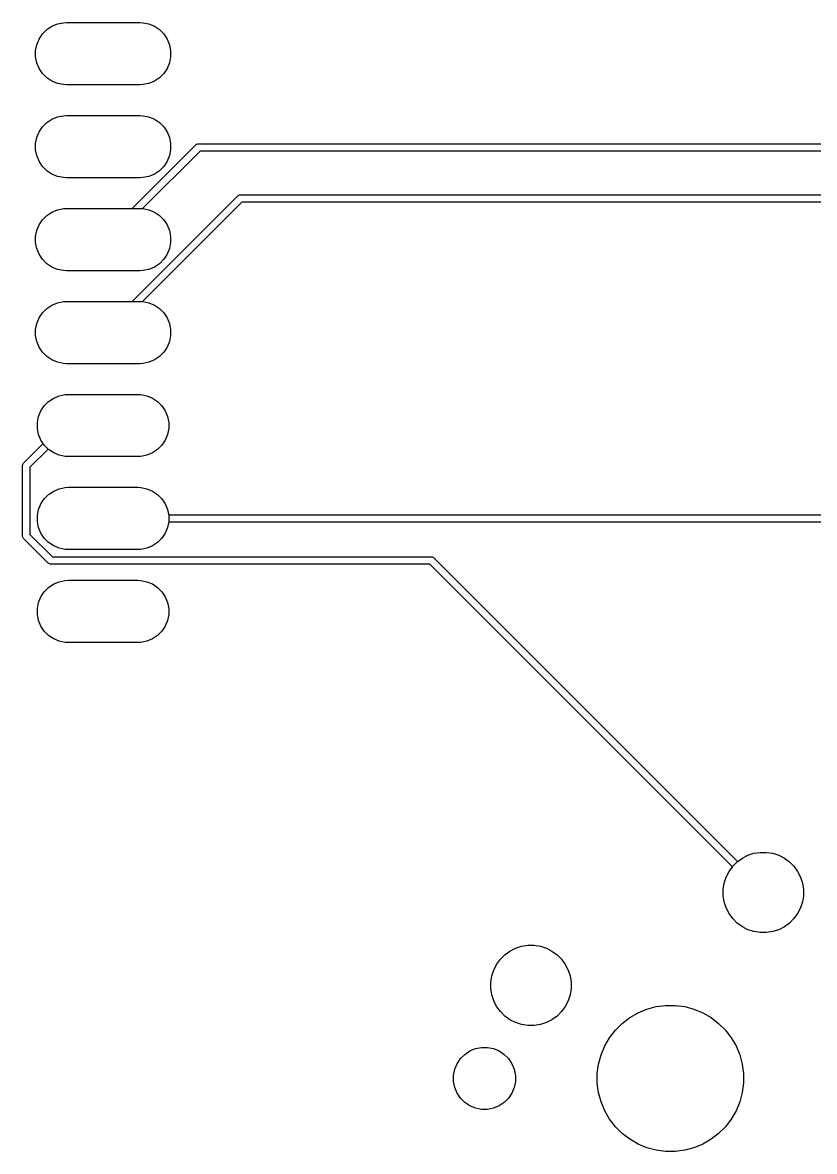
# Model space of a CAD drawing. Header units: inches. Extents: x 4.57 to 7.67, y -3.82 to -2.6.
# Drawn here: x 5.228 to 6.08, y -3.819 to -2.604 of the extents above; entities that cross this region are included whole.
import ezdxf

# ---------------------------------------------------------------- set-up
doc = ezdxf.new("R2010")
doc.units = ezdxf.units.IN
doc.header["$MEASUREMENT"] = 0
doc.layers.add('F.Mask', color=201, linetype='CONTINUOUS', true_color=0xd864ff)

msp = doc.modelspace()

# ---------------------------------------------------------------- linework, layer by layer
at = {"layer": 'F.Mask', "linetype": 'CONTINUOUS'}
for p, q in [((5.2544, -2.6119), (5.2598, -2.6083)), ((5.2544, -2.6119), (5.2598, -2.6083)), ((5.2544, -2.6119), (5.2598, -2.6083)), ((5.2598, -2.6083), (5.2659, -2.6058)), ((5.2598, -2.6083), (5.2659, -2.6058)), ((5.2598, -2.6083), (5.2659, -2.6058)), ((5.2659, -2.6058), (5.2723, -2.6045)), ((5.2659, -2.6058), (5.2723, -2.6045)), ((5.2659, -2.6058), (5.2723, -2.6045)), ((5.2723, -2.6045), (5.2756, -2.6043)), ((5.2723, -2.6045), (5.2756, -2.6043)), ((5.2723, -2.6045), (5.2756, -2.6043)), ((5.2756, -2.6043), (5.3543, -2.6043)), ((5.2756, -2.6043), (5.3543, -2.6043)), ((5.2756, -2.6043), (5.3543, -2.6043)), ((5.3543, -2.6043), (5.3576, -2.6045)), ((5.3543, -2.6043), (5.3576, -2.6045)), ((5.3543, -2.6043), (5.3576, -2.6045)), ((5.3576, -2.6045), (5.364, -2.6058)), ((5.3576, -2.6045), (5.364, -2.6058)), ((5.3576, -2.6045), (5.364, -2.6058)), ((5.364, -2.6058), (5.3701, -2.6083)), ((5.364, -2.6058), (5.3701, -2.6083)), ((5.364, -2.6058), (5.3701, -2.6083)), ((5.3701, -2.6083), (5.3756, -2.6119)), ((5.3701, -2.6083), (5.3756, -2.6119)), ((5.3701, -2.6083), (5.3756, -2.6119)), ((5.2436, -2.6281), (5.2461, -2.622)), ((5.2436, -2.6281), (5.2461, -2.622)), ((5.2436, -2.6281), (5.2461, -2.622)), ((5.2461, -2.622), (5.2497, -2.6166)), ((5.2461, -2.622), (5.2497, -2.6166)), ((5.2461, -2.622), (5.2497, -2.6166)), ((5.2497, -2.6166), (5.2544, -2.6119)), ((5.2497, -2.6166), (5.2544, -2.6119)), ((5.2497, -2.6166), (5.2544, -2.6119)), ((5.3756, -2.6119), (5.3802, -2.6166)), ((5.3756, -2.6119), (5.3802, -2.6166)), ((5.3756, -2.6119), (5.3802, -2.6166)), ((5.3802, -2.6166), (5.3838, -2.622)), ((5.3802, -2.6166), (5.3838, -2.622)), ((5.3802, -2.6166), (5.3838, -2.622)), ((5.3838, -2.622), (5.3864, -2.6281)), ((5.3838, -2.622), (5.3864, -2.6281)), ((5.3838, -2.622), (5.3864, -2.6281)), ((5.2423, -2.6345), (5.2436, -2.6281)), ((5.2423, -2.6345), (5.2436, -2.6281)), ((5.2423, -2.6345), (5.2436, -2.6281)), ((5.2423, -2.6411), (5.2423, -2.6345)), ((5.2423, -2.6411), (5.2423, -2.6345)), ((5.2423, -2.6411), (5.2423, -2.6345)), ((5.3864, -2.6281), (5.3876, -2.6345)), ((5.3864, -2.6281), (5.3876, -2.6345)), ((5.3864, -2.6281), (5.3876, -2.6345)), ((5.3876, -2.6345), (5.3876, -2.6411)), ((5.3876, -2.6345), (5.3876, -2.6411)), ((5.3876, -2.6345), (5.3876, -2.6411)), ((5.2436, -2.6475), (5.2423, -2.6411)), ((5.2436, -2.6475), (5.2423, -2.6411)), ((5.2436, -2.6475), (5.2423, -2.6411)), ((5.3876, -2.6411), (5.3864, -2.6475)), ((5.3876, -2.6411), (5.3864, -2.6475)), ((5.3876, -2.6411), (5.3864, -2.6475)), ((5.2461, -2.6536), (5.2436, -2.6475)), ((5.2461, -2.6536), (5.2436, -2.6475)), ((5.2461, -2.6536), (5.2436, -2.6475)), ((5.2497, -2.659), (5.2461, -2.6536)), ((5.2497, -2.659), (5.2461, -2.6536)), ((5.2497, -2.659), (5.2461, -2.6536)), ((5.2544, -2.6637), (5.2497, -2.659)), ((5.2544, -2.6637), (5.2497, -2.659)), ((5.2544, -2.6637), (5.2497, -2.659)), ((5.3802, -2.659), (5.3756, -2.6637)), ((5.3802, -2.659), (5.3756, -2.6637)), ((5.3802, -2.659), (5.3756, -2.6637)), ((5.3838, -2.6536), (5.3802, -2.659)), ((5.3838, -2.6536), (5.3802, -2.659)), ((5.3838, -2.6536), (5.3802, -2.659)), ((5.3864, -2.6475), (5.3838, -2.6536)), ((5.3864, -2.6475), (5.3838, -2.6536)), ((5.3864, -2.6475), (5.3838, -2.6536)), ((5.2598, -2.6673), (5.2544, -2.6637)), ((5.2598, -2.6673), (5.2544, -2.6637)), ((5.2598, -2.6673), (5.2544, -2.6637)), ((5.2659, -2.6698), (5.2598, -2.6673)), ((5.2659, -2.6698), (5.2598, -2.6673)), ((5.2659, -2.6698), (5.2598, -2.6673)), ((5.2723, -2.6711), (5.2659, -2.6698)), ((5.2723, -2.6711), (5.2659, -2.6698)), ((5.2723, -2.6711), (5.2659, -2.6698)), ((5.2756, -2.6713), (5.2723, -2.6711)), ((5.2756, -2.6713), (5.2723, -2.6711)), ((5.2756, -2.6713), (5.2723, -2.6711)), ((5.3543, -2.6713), (5.2756, -2.6713)), ((5.3543, -2.6713), (5.2756, -2.6713)), ((5.3543, -2.6713), (5.2756, -2.6713)), ((5.3576, -2.6711), (5.3543, -2.6713)), ((5.3576, -2.6711), (5.3543, -2.6713)), ((5.3576, -2.6711), (5.3543, -2.6713)), ((5.364, -2.6698), (5.3576, -2.6711)), ((5.364, -2.6698), (5.3576, -2.6711)), ((5.364, -2.6698), (5.3576, -2.6711)), ((5.3701, -2.6673), (5.364, -2.6698)), ((5.3701, -2.6673), (5.364, -2.6698)), ((5.3701, -2.6673), (5.364, -2.6698)), ((5.3756, -2.6637), (5.3701, -2.6673)), ((5.3756, -2.6637), (5.3701, -2.6673)), ((5.3756, -2.6637), (5.3701, -2.6673)), ((5.2598, -2.7083), (5.2659, -2.7058)), ((5.2598, -2.7083), (5.2659, -2.7058)), ((5.2598, -2.7083), (5.2659, -2.7058)), ((5.2659, -2.7058), (5.2723, -2.7045)), ((5.2659, -2.7058), (5.2723, -2.7045)), ((5.2659, -2.7058), (5.2723, -2.7045)), ((5.2723, -2.7045), (5.2756, -2.7043)), ((5.2723, -2.7045), (5.2756, -2.7043)), ((5.2723, -2.7045), (5.2756, -2.7043)), ((5.2756, -2.7043), (5.3543, -2.7043)), ((5.2756, -2.7043), (5.3543, -2.7043)), ((5.2756, -2.7043), (5.3543, -2.7043)), ((5.3543, -2.7043), (5.3576, -2.7045)), ((5.3543, -2.7043), (5.3576, -2.7045)), ((5.3543, -2.7043), (5.3576, -2.7045)), ((5.3576, -2.7045), (5.364, -2.7058)), ((5.3576, -2.7045), (5.364, -2.7058)), ((5.3576, -2.7045), (5.364, -2.7058)), ((5.364, -2.7058), (5.3701, -2.7083)), ((5.364, -2.7058), (5.3701, -2.7083)), ((5.364, -2.7058), (5.3701, -2.7083)), ((5.2461, -2.722), (5.2497, -2.7166)), ((5.2461, -2.722), (5.2497, -2.7166)), ((5.2461, -2.722), (5.2497, -2.7166)), ((5.2497, -2.7166), (5.2544, -2.7119)), ((5.2497, -2.7166), (5.2544, -2.7119)), ((5.2497, -2.7166), (5.2544, -2.7119)), ((5.2544, -2.7119), (5.2598, -2.7083)), ((5.2544, -2.7119), (5.2598, -2.7083)), ((5.2544, -2.7119), (5.2598, -2.7083)), ((5.3701, -2.7083), (5.3756, -2.7119)), ((5.3701, -2.7083), (5.3756, -2.7119)), ((5.3701, -2.7083), (5.3756, -2.7119)), ((5.3756, -2.7119), (5.3802, -2.7166)), ((5.3756, -2.7119), (5.3802, -2.7166)), ((5.3756, -2.7119), (5.3802, -2.7166)), ((5.3802, -2.7166), (5.3838, -2.722)), ((5.3802, -2.7166), (5.3838, -2.722)), ((5.3802, -2.7166), (5.3838, -2.722)), ((5.2423, -2.7345), (5.2436, -2.7281)), ((5.2423, -2.7345), (5.2436, -2.7281)), ((5.2423, -2.7345), (5.2436, -2.7281)), ((5.2436, -2.7281), (5.2461, -2.722)), ((5.2436, -2.7281), (5.2461, -2.722)), ((5.2436, -2.7281), (5.2461, -2.722)), ((5.3838, -2.722), (5.3864, -2.7281)), ((5.3838, -2.722), (5.3864, -2.7281)), ((5.3838, -2.722), (5.3864, -2.7281)), ((5.3864, -2.7281), (5.3876, -2.7345)), ((5.3864, -2.7281), (5.3876, -2.7345)), ((5.3864, -2.7281), (5.3876, -2.7345)), ((5.2423, -2.7411), (5.2423, -2.7345)), ((5.2423, -2.7411), (5.2423, -2.7345)), ((5.2423, -2.7411), (5.2423, -2.7345)), ((5.2436, -2.7475), (5.2423, -2.7411)), ((5.2436, -2.7475), (5.2423, -2.7411)), ((5.2436, -2.7475), (5.2423, -2.7411)), ((5.3463, -2.8043), (5.4148, -2.7358)), ((5.4192, -2.7425), (5.3572, -2.8045)), ((5.3876, -2.7411), (5.3864, -2.7475)), ((5.3876, -2.7411), (5.3864, -2.7475)), ((5.3876, -2.7411), (5.3864, -2.7475)), ((5.3876, -2.7345), (5.3876, -2.7411)), ((5.3876, -2.7345), (5.3876, -2.7411)), ((5.3876, -2.7345), (5.3876, -2.7411)), ((5.4148, -2.7358), (5.4154, -2.7353)), ((5.4154, -2.7353), (5.4158, -2.7351)), ((5.4158, -2.7351), (5.4168, -2.7347)), ((5.4168, -2.7347), (5.4176, -2.7346)), ((5.4176, -2.7346), (6.8083, -2.7346)), ((6.8066, -2.7425), (5.4192, -2.7425)), ((5.2461, -2.7536), (5.2436, -2.7475)), ((5.2461, -2.7536), (5.2436, -2.7475)), ((5.2461, -2.7536), (5.2436, -2.7475)), ((5.2497, -2.759), (5.2461, -2.7536)), ((5.2497, -2.759), (5.2461, -2.7536)), ((5.2497, -2.759), (5.2461, -2.7536)), ((5.3838, -2.7536), (5.3802, -2.759)), ((5.3838, -2.7536), (5.3802, -2.759)), ((5.3838, -2.7536), (5.3802, -2.759)), ((5.3864, -2.7475), (5.3838, -2.7536)), ((5.3864, -2.7475), (5.3838, -2.7536)), ((5.3864, -2.7475), (5.3838, -2.7536)), ((5.2544, -2.7637), (5.2497, -2.759)), ((5.2544, -2.7637), (5.2497, -2.759)), ((5.2544, -2.7637), (5.2497, -2.759)), ((5.2598, -2.7673), (5.2544, -2.7637)), ((5.2598, -2.7673), (5.2544, -2.7637)), ((5.2598, -2.7673), (5.2544, -2.7637)), ((5.2659, -2.7698), (5.2598, -2.7673)), ((5.2659, -2.7698), (5.2598, -2.7673)), ((5.2659, -2.7698), (5.2598, -2.7673)), ((5.3701, -2.7673), (5.364, -2.7698)), ((5.3701, -2.7673), (5.364, -2.7698)), ((5.3701, -2.7673), (5.364, -2.7698)), ((5.3756, -2.7637), (5.3701, -2.7673)), ((5.3756, -2.7637), (5.3701, -2.7673)), ((5.3756, -2.7637), (5.3701, -2.7673)), ((5.3802, -2.759), (5.3756, -2.7637)), ((5.3802, -2.759), (5.3756, -2.7637)), ((5.3802, -2.759), (5.3756, -2.7637)), ((5.2723, -2.7711), (5.2659, -2.7698)), ((5.2723, -2.7711), (5.2659, -2.7698)), ((5.2723, -2.7711), (5.2659, -2.7698)), ((5.2756, -2.7713), (5.2723, -2.7711)), ((5.2756, -2.7713), (5.2723, -2.7711)), ((5.2756, -2.7713), (5.2723, -2.7711)), ((5.3543, -2.7713), (5.2756, -2.7713)), ((5.3543, -2.7713), (5.2756, -2.7713)), ((5.3543, -2.7713), (5.2756, -2.7713)), ((5.3576, -2.7711), (5.3543, -2.7713)), ((5.3576, -2.7711), (5.3543, -2.7713)), ((5.3576, -2.7711), (5.3543, -2.7713)), ((5.364, -2.7698), (5.3576, -2.7711)), ((5.364, -2.7698), (5.3576, -2.7711)), ((5.364, -2.7698), (5.3576, -2.7711)), ((5.3463, -2.9043), (5.4597, -2.7909)), ((5.4597, -2.7909), (5.4603, -2.7904)), ((5.4603, -2.7904), (5.4617, -2.7898)), ((5.4617, -2.7898), (5.4625, -2.7898)), ((5.4625, -2.7898), (6.7423, -2.7898)), ((5.2659, -2.8058), (5.2723, -2.8045)), ((5.2659, -2.8058), (5.2723, -2.8045)), ((5.2659, -2.8058), (5.2723, -2.8045)), ((5.2723, -2.8045), (5.2756, -2.8043)), ((5.2723, -2.8045), (5.2756, -2.8043)), ((5.2723, -2.8045), (5.2756, -2.8043)), ((5.2756, -2.8043), (5.3543, -2.8043)), ((5.2756, -2.8043), (5.3463, -2.8043)), ((5.2756, -2.8043), (5.3543, -2.8043)), ((5.3543, -2.8043), (5.3576, -2.8045)), ((5.3543, -2.8043), (5.3576, -2.8045)), ((5.4641, -2.7976), (5.3572, -2.9045)), ((5.3572, -2.8045), (5.3576, -2.8045)), ((5.3576, -2.8045), (5.364, -2.8058)), ((5.3576, -2.8045), (5.364, -2.8058)), ((5.3576, -2.8045), (5.364, -2.8058)), ((6.7423, -2.7976), (5.4641, -2.7976)), ((5.2461, -2.822), (5.2497, -2.8166)), ((5.2461, -2.822), (5.2497, -2.8166)), ((5.2461, -2.822), (5.2497, -2.8166)), ((5.2497, -2.8166), (5.2544, -2.8119)), ((5.2497, -2.8166), (5.2544, -2.8119)), ((5.2497, -2.8166), (5.2544, -2.8119)), ((5.2544, -2.8119), (5.2598, -2.8083)), ((5.2544, -2.8119), (5.2598, -2.8083)), ((5.2544, -2.8119), (5.2598, -2.8083)), ((5.2598, -2.8083), (5.2659, -2.8058)), ((5.2598, -2.8083), (5.2659, -2.8058)), ((5.2598, -2.8083), (5.2659, -2.8058)), ((5.364, -2.8058), (5.3701, -2.8083)), ((5.364, -2.8058), (5.3701, -2.8083)), ((5.364, -2.8058), (5.3701, -2.8083)), ((5.3701, -2.8083), (5.3756, -2.8119)), ((5.3701, -2.8083), (5.3756, -2.8119)), ((5.3701, -2.8083), (5.3756, -2.8119)), ((5.3756, -2.8119), (5.3802, -2.8166)), ((5.3756, -2.8119), (5.3802, -2.8166)), ((5.3756, -2.8119), (5.3802, -2.8166)), ((5.3802, -2.8166), (5.3838, -2.822)), ((5.3802, -2.8166), (5.3838, -2.822)), ((5.3802, -2.8166), (5.3838, -2.822)), ((5.2423, -2.8345), (5.2436, -2.8281)), ((5.2423, -2.8345), (5.2436, -2.8281)), ((5.2423, -2.8345), (5.2436, -2.8281)), ((5.2436, -2.8281), (5.2461, -2.822)), ((5.2436, -2.8281), (5.2461, -2.822)), ((5.2436, -2.8281), (5.2461, -2.822)), ((5.3838, -2.822), (5.3864, -2.8281)), ((5.3838, -2.822), (5.3864, -2.8281)), ((5.3838, -2.822), (5.3864, -2.8281)), ((5.3864, -2.8281), (5.3876, -2.8345)), ((5.3864, -2.8281), (5.3876, -2.8345)), ((5.3864, -2.8281), (5.3876, -2.8345)), ((5.2423, -2.8411), (5.2423, -2.8345)), ((5.2423, -2.8411), (5.2423, -2.8345)), ((5.2423, -2.8411), (5.2423, -2.8345)), ((5.2436, -2.8475), (5.2423, -2.8411)), ((5.2436, -2.8475), (5.2423, -2.8411)), ((5.2436, -2.8475), (5.2423, -2.8411)), ((5.3876, -2.8411), (5.3864, -2.8475)), ((5.3876, -2.8411), (5.3864, -2.8475)), ((5.3876, -2.8411), (5.3864, -2.8475)), ((5.3876, -2.8345), (5.3876, -2.8411)), ((5.3876, -2.8345), (5.3876, -2.8411)), ((5.3876, -2.8345), (5.3876, -2.8411)), ((5.2461, -2.8536), (5.2436, -2.8475)), ((5.2461, -2.8536), (5.2436, -2.8475)), ((5.2461, -2.8536), (5.2436, -2.8475)), ((5.2497, -2.859), (5.2461, -2.8536)), ((5.2497, -2.859), (5.2461, -2.8536)), ((5.2497, -2.859), (5.2461, -2.8536)), ((5.3838, -2.8536), (5.3802, -2.859)), ((5.3838, -2.8536), (5.3802, -2.859)), ((5.3838, -2.8536), (5.3802, -2.859)), ((5.3864, -2.8475), (5.3838, -2.8536)), ((5.3864, -2.8475), (5.3838, -2.8536)), ((5.3864, -2.8475), (5.3838, -2.8536)), ((5.2544, -2.8637), (5.2497, -2.859)), ((5.2544, -2.8637), (5.2497, -2.859)), ((5.2544, -2.8637), (5.2497, -2.859)), ((5.2598, -2.8673), (5.2544, -2.8637)), ((5.2598, -2.8673), (5.2544, -2.8637)), ((5.2598, -2.8673), (5.2544, -2.8637)), ((5.3756, -2.8637), (5.3701, -2.8673)), ((5.3756, -2.8637), (5.3701, -2.8673)), ((5.3756, -2.8637), (5.3701, -2.8673)), ((5.3802, -2.859), (5.3756, -2.8637)), ((5.3802, -2.859), (5.3756, -2.8637)), ((5.3802, -2.859), (5.3756, -2.8637)), ((5.2659, -2.8698), (5.2598, -2.8673)), ((5.2659, -2.8698), (5.2598, -2.8673)), ((5.2659, -2.8698), (5.2598, -2.8673)), ((5.2723, -2.8711), (5.2659, -2.8698)), ((5.2723, -2.8711), (5.2659, -2.8698)), ((5.2723, -2.8711), (5.2659, -2.8698)), ((5.2756, -2.8713), (5.2723, -2.8711)), ((5.2756, -2.8713), (5.2723, -2.8711)), ((5.2756, -2.8713), (5.2723, -2.8711)), ((5.3543, -2.8713), (5.2756, -2.8713)), ((5.3543, -2.8713), (5.2756, -2.8713)), ((5.3543, -2.8713), (5.2756, -2.8713)), ((5.3576, -2.8711), (5.3543, -2.8713)), ((5.3576, -2.8711), (5.3543, -2.8713)), ((5.3576, -2.8711), (5.3543, -2.8713)), ((5.364, -2.8698), (5.3576, -2.8711)), ((5.364, -2.8698), (5.3576, -2.8711)), ((5.364, -2.8698), (5.3576, -2.8711)), ((5.3701, -2.8673), (5.364, -2.8698)), ((5.3701, -2.8673), (5.364, -2.8698)), ((5.3701, -2.8673), (5.364, -2.8698)), ((5.2497, -2.9166), (5.2544, -2.9119)), ((5.2497, -2.9166), (5.2544, -2.9119)), ((5.2497, -2.9166), (5.2544, -2.9119)), ((5.2544, -2.9119), (5.2598, -2.9083)), ((5.2544, -2.9119), (5.2598, -2.9083)), ((5.2544, -2.9119), (5.2598, -2.9083)), ((5.2598, -2.9083), (5.2659, -2.9058)), ((5.2598, -2.9083), (5.2659, -2.9058)), ((5.2598, -2.9083), (5.2659, -2.9058)), ((5.2659, -2.9058), (5.2723, -2.9045)), ((5.2659, -2.9058), (5.2723, -2.9045)), ((5.2659, -2.9058), (5.2723, -2.9045)), ((5.2723, -2.9045), (5.2756, -2.9043)), ((5.2723, -2.9045), (5.2756, -2.9043)), ((5.2723, -2.9045), (5.2756, -2.9043)), ((5.2756, -2.9043), (5.3543, -2.9043)), ((5.2756, -2.9043), (5.3463, -2.9043)), ((5.2756, -2.9043), (5.3543, -2.9043)), ((5.3543, -2.9043), (5.3576, -2.9045)), ((5.3543, -2.9043), (5.3576, -2.9045)), ((5.3572, -2.9045), (5.3576, -2.9045)), ((5.3576, -2.9045), (5.364, -2.9058)), ((5.3576, -2.9045), (5.364, -2.9058)), ((5.3576, -2.9045), (5.364, -2.9058)), ((5.364, -2.9058), (5.3701, -2.9083)), ((5.364, -2.9058), (5.3701, -2.9083)), ((5.364, -2.9058), (5.3701, -2.9083)), ((5.3701, -2.9083), (5.3756, -2.9119)), ((5.3701, -2.9083), (5.3756, -2.9119)), ((5.3701, -2.9083), (5.3756, -2.9119)), ((5.3756, -2.9119), (5.3802, -2.9166)), ((5.3756, -2.9119), (5.3802, -2.9166)), ((5.3756, -2.9119), (5.3802, -2.9166)), ((5.2436, -2.9281), (5.2461, -2.922)), ((5.2436, -2.9281), (5.2461, -2.922)), ((5.2436, -2.9281), (5.2461, -2.922)), ((5.2461, -2.922), (5.2497, -2.9166)), ((5.2461, -2.922), (5.2497, -2.9166)), ((5.2461, -2.922), (5.2497, -2.9166)), ((5.3802, -2.9166), (5.3838, -2.922)), ((5.3802, -2.9166), (5.3838, -2.922)), ((5.3802, -2.9166), (5.3838, -2.922)), ((5.3838, -2.922), (5.3864, -2.9281)), ((5.3838, -2.922), (5.3864, -2.9281)), ((5.3838, -2.922), (5.3864, -2.9281)), ((5.2423, -2.9345), (5.2436, -2.9281)), ((5.2423, -2.9345), (5.2436, -2.9281)), ((5.2423, -2.9345), (5.2436, -2.9281)), ((5.2423, -2.9411), (5.2423, -2.9345)), ((5.2423, -2.9411), (5.2423, -2.9345)), ((5.2423, -2.9411), (5.2423, -2.9345)), ((5.3864, -2.9281), (5.3876, -2.9345)), ((5.3864, -2.9281), (5.3876, -2.9345)), ((5.3864, -2.9281), (5.3876, -2.9345)), ((5.3876, -2.9345), (5.3876, -2.9411)), ((5.3876, -2.9345), (5.3876, -2.9411)), ((5.3876, -2.9345), (5.3876, -2.9411)), ((5.2436, -2.9475), (5.2423, -2.9411)), ((5.2436, -2.9475), (5.2423, -2.9411)), ((5.2436, -2.9475), (5.2423, -2.9411)), ((5.2461, -2.9536), (5.2436, -2.9475)), ((5.2461, -2.9536), (5.2436, -2.9475)), ((5.2461, -2.9536), (5.2436, -2.9475)), ((5.3864, -2.9475), (5.3838, -2.9536)), ((5.3864, -2.9475), (5.3838, -2.9536)), ((5.3864, -2.9475), (5.3838, -2.9536)), ((5.3876, -2.9411), (5.3864, -2.9475)), ((5.3876, -2.9411), (5.3864, -2.9475)), ((5.3876, -2.9411), (5.3864, -2.9475)), ((5.2497, -2.959), (5.2461, -2.9536)), ((5.2497, -2.959), (5.2461, -2.9536)), ((5.2497, -2.959), (5.2461, -2.9536)), ((5.2544, -2.9637), (5.2497, -2.959)), ((5.2544, -2.9637), (5.2497, -2.959)), ((5.2544, -2.9637), (5.2497, -2.959)), ((5.3802, -2.959), (5.3756, -2.9637)), ((5.3802, -2.959), (5.3756, -2.9637)), ((5.3802, -2.959), (5.3756, -2.9637)), ((5.3838, -2.9536), (5.3802, -2.959)), ((5.3838, -2.9536), (5.3802, -2.959)), ((5.3838, -2.9536), (5.3802, -2.959)), ((5.2598, -2.9673), (5.2544, -2.9637)), ((5.2598, -2.9673), (5.2544, -2.9637)), ((5.2598, -2.9673), (5.2544, -2.9637)), ((5.2659, -2.9698), (5.2598, -2.9673)), ((5.2659, -2.9698), (5.2598, -2.9673)), ((5.2659, -2.9698), (5.2598, -2.9673)), ((5.2723, -2.9711), (5.2659, -2.9698)), ((5.2723, -2.9711), (5.2659, -2.9698)), ((5.2723, -2.9711), (5.2659, -2.9698)), ((5.2756, -2.9713), (5.2723, -2.9711)), ((5.2756, -2.9713), (5.2723, -2.9711)), ((5.2756, -2.9713), (5.2723, -2.9711)), ((5.3543, -2.9713), (5.2756, -2.9713)), ((5.3543, -2.9713), (5.2756, -2.9713)), ((5.3543, -2.9713), (5.2756, -2.9713)), ((5.3576, -2.9711), (5.3543, -2.9713)), ((5.3576, -2.9711), (5.3543, -2.9713)), ((5.3576, -2.9711), (5.3543, -2.9713)), ((5.364, -2.9698), (5.3576, -2.9711)), ((5.364, -2.9698), (5.3576, -2.9711)), ((5.364, -2.9698), (5.3576, -2.9711)), ((5.3701, -2.9673), (5.364, -2.9698)), ((5.3701, -2.9673), (5.364, -2.9698)), ((5.3701, -2.9673), (5.364, -2.9698)), ((5.3756, -2.9637), (5.3701, -2.9673)), ((5.3756, -2.9637), (5.3701, -2.9673)), ((5.3756, -2.9637), (5.3701, -2.9673)), ((5.2563, -3.0119), (5.2618, -3.0083)), ((5.2563, -3.0119), (5.2618, -3.0083)), ((5.2563, -3.0119), (5.2618, -3.0083)), ((5.2618, -3.0083), (5.2678, -3.0058)), ((5.2618, -3.0083), (5.2678, -3.0058)), ((5.2618, -3.0083), (5.2678, -3.0058)), ((5.2678, -3.0058), (5.2743, -3.0045)), ((5.2678, -3.0058), (5.2743, -3.0045)), ((5.2678, -3.0058), (5.2743, -3.0045)), ((5.2743, -3.0045), (5.2776, -3.0043)), ((5.2743, -3.0045), (5.2776, -3.0043)), ((5.2743, -3.0045), (5.2776, -3.0043)), ((5.2776, -3.0043), (5.3524, -3.0043)), ((5.2776, -3.0043), (5.3524, -3.0043)), ((5.2776, -3.0043), (5.3524, -3.0043)), ((5.3524, -3.0043), (5.3556, -3.0045)), ((5.3524, -3.0043), (5.3556, -3.0045)), ((5.3524, -3.0043), (5.3556, -3.0045)), ((5.3556, -3.0045), (5.3621, -3.0058)), ((5.3556, -3.0045), (5.3621, -3.0058)), ((5.3556, -3.0045), (5.3621, -3.0058)), ((5.3621, -3.0058), (5.3681, -3.0083)), ((5.3621, -3.0058), (5.3681, -3.0083)), ((5.3621, -3.0058), (5.3681, -3.0083)), ((5.3681, -3.0083), (5.3736, -3.0119)), ((5.3681, -3.0083), (5.3736, -3.0119)), ((5.3681, -3.0083), (5.3736, -3.0119)), ((5.2455, -3.0281), (5.248, -3.022)), ((5.2455, -3.0281), (5.248, -3.022)), ((5.2455, -3.0281), (5.248, -3.022)), ((5.248, -3.022), (5.2517, -3.0166)), ((5.248, -3.022), (5.2517, -3.0166)), ((5.248, -3.022), (5.2517, -3.0166)), ((5.2517, -3.0166), (5.2563, -3.0119)), ((5.2517, -3.0166), (5.2563, -3.0119)), ((5.2517, -3.0166), (5.2563, -3.0119)), ((5.3736, -3.0119), (5.3782, -3.0166)), ((5.3736, -3.0119), (5.3782, -3.0166)), ((5.3736, -3.0119), (5.3782, -3.0166)), ((5.3782, -3.0166), (5.3819, -3.022)), ((5.3782, -3.0166), (5.3819, -3.022)), ((5.3782, -3.0166), (5.3819, -3.022)), ((5.3819, -3.022), (5.3844, -3.0281)), ((5.3819, -3.022), (5.3844, -3.0281)), ((5.3819, -3.022), (5.3844, -3.0281)), ((5.2443, -3.0345), (5.2455, -3.0281)), ((5.2443, -3.0345), (5.2455, -3.0281)), ((5.2443, -3.0345), (5.2455, -3.0281)), ((5.2443, -3.0411), (5.2443, -3.0345)), ((5.2443, -3.0411), (5.2443, -3.0345)), ((5.2443, -3.0411), (5.2443, -3.0345)), ((5.3844, -3.0281), (5.3857, -3.0345)), ((5.3844, -3.0281), (5.3857, -3.0345)), ((5.3844, -3.0281), (5.3857, -3.0345)), ((5.3857, -3.0345), (5.3857, -3.0411)), ((5.3857, -3.0345), (5.3857, -3.0411)), ((5.3857, -3.0345), (5.3857, -3.0411)), ((5.2455, -3.0475), (5.2443, -3.0411)), ((5.2455, -3.0475), (5.2443, -3.0411)), ((5.2455, -3.0475), (5.2443, -3.0411)), ((5.248, -3.0536), (5.2455, -3.0475)), ((5.248, -3.0536), (5.2455, -3.0475)), ((5.248, -3.0536), (5.2455, -3.0475)), ((5.3844, -3.0475), (5.3819, -3.0536)), ((5.3844, -3.0475), (5.3819, -3.0536)), ((5.3844, -3.0475), (5.3819, -3.0536)), ((5.3857, -3.0411), (5.3844, -3.0475)), ((5.3857, -3.0411), (5.3844, -3.0475)), ((5.3857, -3.0411), (5.3844, -3.0475)), ((5.2295, -3.0783), (5.2505, -3.0573)), ((5.2517, -3.059), (5.248, -3.0536)), ((5.2505, -3.0573), (5.248, -3.0536)), ((5.2517, -3.059), (5.248, -3.0536)), ((5.2563, -3.0637), (5.2517, -3.059)), ((5.2563, -3.0637), (5.2517, -3.059)), ((5.3782, -3.059), (5.3736, -3.0637)), ((5.3782, -3.059), (5.3736, -3.0637)), ((5.3782, -3.059), (5.3736, -3.0637)), ((5.3819, -3.0536), (5.3782, -3.059)), ((5.3819, -3.0536), (5.3782, -3.059)), ((5.3819, -3.0536), (5.3782, -3.059)), ((5.2558, -3.0631), (5.2362, -3.0827)), ((5.2563, -3.0637), (5.2558, -3.0631)), ((5.2618, -3.0673), (5.2563, -3.0637)), ((5.2618, -3.0673), (5.2563, -3.0637)), ((5.2618, -3.0673), (5.2563, -3.0637)), ((5.2678, -3.0698), (5.2618, -3.0673)), ((5.2678, -3.0698), (5.2618, -3.0673)), ((5.2678, -3.0698), (5.2618, -3.0673)), ((5.2743, -3.0711), (5.2678, -3.0698)), ((5.2743, -3.0711), (5.2678, -3.0698)), ((5.2743, -3.0711), (5.2678, -3.0698)), ((5.2776, -3.0713), (5.2743, -3.0711)), ((5.2776, -3.0713), (5.2743, -3.0711)), ((5.2776, -3.0713), (5.2743, -3.0711)), ((5.3524, -3.0713), (5.2776, -3.0713)), ((5.3524, -3.0713), (5.2776, -3.0713)), ((5.3524, -3.0713), (5.2776, -3.0713)), ((5.3556, -3.0711), (5.3524, -3.0713)), ((5.3556, -3.0711), (5.3524, -3.0713)), ((5.3556, -3.0711), (5.3524, -3.0713)), ((5.3621, -3.0698), (5.3556, -3.0711)), ((5.3621, -3.0698), (5.3556, -3.0711)), ((5.3621, -3.0698), (5.3556, -3.0711)), ((5.3681, -3.0673), (5.3621, -3.0698)), ((5.3681, -3.0673), (5.3621, -3.0698)), ((5.3681, -3.0673), (5.3621, -3.0698)), ((5.3736, -3.0637), (5.3681, -3.0673)), ((5.3736, -3.0637), (5.3681, -3.0673)), ((5.3736, -3.0637), (5.3681, -3.0673)), ((5.2283, -3.0811), (5.2284, -3.0803)), ((5.2283, -3.1565), (5.2283, -3.0811)), ((5.2284, -3.0803), (5.229, -3.0789)), ((5.229, -3.0789), (5.2295, -3.0783)), ((5.2362, -3.0827), (5.2362, -3.1549)), ((5.2563, -3.1119), (5.2618, -3.1083)), ((5.2563, -3.1119), (5.2618, -3.1083)), ((5.2563, -3.1119), (5.2618, -3.1083)), ((5.2618, -3.1083), (5.2678, -3.1058)), ((5.2618, -3.1083), (5.2678, -3.1058)), ((5.2618, -3.1083), (5.2678, -3.1058)), ((5.2678, -3.1058), (5.2743, -3.1045)), ((5.2678, -3.1058), (5.2743, -3.1045)), ((5.2678, -3.1058), (5.2743, -3.1045)), ((5.2743, -3.1045), (5.2776, -3.1043)), ((5.2743, -3.1045), (5.2776, -3.1043)), ((5.2743, -3.1045), (5.2776, -3.1043)), ((5.2776, -3.1043), (5.3524, -3.1043)), ((5.2776, -3.1043), (5.3524, -3.1043)), ((5.2776, -3.1043), (5.3524, -3.1043)), ((5.3524, -3.1043), (5.3556, -3.1045)), ((5.3524, -3.1043), (5.3556, -3.1045)), ((5.3524, -3.1043), (5.3556, -3.1045)), ((5.3556, -3.1045), (5.3621, -3.1058)), ((5.3556, -3.1045), (5.3621, -3.1058)), ((5.3556, -3.1045), (5.3621, -3.1058)), ((5.3621, -3.1058), (5.3681, -3.1083)), ((5.3621, -3.1058), (5.3681, -3.1083)), ((5.3621, -3.1058), (5.3681, -3.1083)), ((5.3681, -3.1083), (5.3736, -3.1119)), ((5.3681, -3.1083), (5.3736, -3.1119)), ((5.3681, -3.1083), (5.3736, -3.1119)), ((5.248, -3.122), (5.2517, -3.1166)), ((5.248, -3.122), (5.2517, -3.1166)), ((5.248, -3.122), (5.2517, -3.1166)), ((5.2517, -3.1166), (5.2563, -3.1119)), ((5.2517, -3.1166), (5.2563, -3.1119)), ((5.2517, -3.1166), (5.2563, -3.1119)), ((5.3736, -3.1119), (5.3782, -3.1166)), ((5.3736, -3.1119), (5.3782, -3.1166)), ((5.3736, -3.1119), (5.3782, -3.1166)), ((5.3782, -3.1166), (5.3819, -3.122)), ((5.3782, -3.1166), (5.3819, -3.122)), ((5.3782, -3.1166), (5.3819, -3.122)), ((5.2443, -3.1345), (5.2455, -3.1281)), ((5.2443, -3.1345), (5.2455, -3.1281)), ((5.2443, -3.1345), (5.2455, -3.1281)), ((5.2455, -3.1281), (5.248, -3.122)), ((5.2455, -3.1281), (5.248, -3.122)), ((5.2455, -3.1281), (5.248, -3.122)), ((5.3819, -3.122), (5.3844, -3.1281)), ((5.3819, -3.122), (5.3844, -3.1281)), ((5.3819, -3.122), (5.3844, -3.1281)), ((5.3844, -3.1281), (5.3857, -3.1345)), ((5.3844, -3.1281), (5.3855, -3.1339)), ((5.3844, -3.1281), (5.3857, -3.1345)), ((5.2443, -3.1411), (5.2443, -3.1345)), ((5.2443, -3.1411), (5.2443, -3.1345)), ((5.2443, -3.1411), (5.2443, -3.1345)), ((5.2455, -3.1475), (5.2443, -3.1411)), ((5.2455, -3.1475), (5.2443, -3.1411)), ((5.2455, -3.1475), (5.2443, -3.1411)), ((5.3857, -3.1411), (5.3844, -3.1475)), ((5.3857, -3.1411), (5.3844, -3.1475)), ((5.3855, -3.1417), (5.3844, -3.1475)), ((5.3855, -3.1339), (6.3815, -3.1339)), ((6.3799, -3.1417), (5.3855, -3.1417)), ((5.3857, -3.1345), (5.3857, -3.1411)), ((5.3857, -3.1345), (5.3857, -3.1411)), ((5.2284, -3.1573), (5.2283, -3.1565)), ((5.229, -3.1587), (5.2284, -3.1573)), ((5.2362, -3.1549), (5.2604, -3.1791)), ((5.248, -3.1536), (5.2455, -3.1475)), ((5.248, -3.1536), (5.2455, -3.1475)), ((5.248, -3.1536), (5.2455, -3.1475)), ((5.2517, -3.159), (5.248, -3.1536)), ((5.2517, -3.159), (5.248, -3.1536)), ((5.2517, -3.159), (5.248, -3.1536)), ((5.3819, -3.1536), (5.3782, -3.159)), ((5.3819, -3.1536), (5.3782, -3.159)), ((5.3819, -3.1536), (5.3782, -3.159)), ((5.3844, -3.1475), (5.3819, -3.1536)), ((5.3844, -3.1475), (5.3819, -3.1536)), ((5.3844, -3.1475), (5.3819, -3.1536)), ((5.2295, -3.1593), (5.229, -3.1587)), ((5.256, -3.1859), (5.2295, -3.1593)), ((5.2563, -3.1637), (5.2517, -3.159)), ((5.2563, -3.1637), (5.2517, -3.159)), ((5.2563, -3.1637), (5.2517, -3.159)), ((5.2618, -3.1673), (5.2563, -3.1637)), ((5.2618, -3.1673), (5.2563, -3.1637)), ((5.2618, -3.1673), (5.2563, -3.1637)), ((5.2678, -3.1698), (5.2618, -3.1673)), ((5.2678, -3.1698), (5.2618, -3.1673)), ((5.2678, -3.1698), (5.2618, -3.1673)), ((5.3681, -3.1673), (5.3621, -3.1698)), ((5.3681, -3.1673), (5.3621, -3.1698)), ((5.3681, -3.1673), (5.3621, -3.1698)), ((5.3736, -3.1637), (5.3681, -3.1673)), ((5.3736, -3.1637), (5.3681, -3.1673)), ((5.3736, -3.1637), (5.3681, -3.1673)), ((5.3782, -3.159), (5.3736, -3.1637)), ((5.3782, -3.159), (5.3736, -3.1637)), ((5.3782, -3.159), (5.3736, -3.1637)), ((5.2604, -3.1791), (5.6681, -3.1791)), ((5.2743, -3.1711), (5.2678, -3.1698)), ((5.2743, -3.1711), (5.2678, -3.1698)), ((5.2743, -3.1711), (5.2678, -3.1698)), ((5.2776, -3.1713), (5.2743, -3.1711)), ((5.2776, -3.1713), (5.2743, -3.1711)), ((5.2776, -3.1713), (5.2743, -3.1711)), ((5.3524, -3.1713), (5.2776, -3.1713)), ((5.3524, -3.1713), (5.2776, -3.1713)), ((5.3524, -3.1713), (5.2776, -3.1713)), ((5.3556, -3.1711), (5.3524, -3.1713)), ((5.3556, -3.1711), (5.3524, -3.1713)), ((5.3556, -3.1711), (5.3524, -3.1713)), ((5.3621, -3.1698), (5.3556, -3.1711)), ((5.3621, -3.1698), (5.3556, -3.1711)), ((5.3621, -3.1698), (5.3556, -3.1711)), ((5.6681, -3.1791), (5.6689, -3.1792)), ((5.6689, -3.1792), (5.6703, -3.1798)), ((5.6703, -3.1798), (5.6709, -3.1803)), ((5.6709, -3.1803), (5.9975, -3.5069)), ((5.2566, -3.1863), (5.256, -3.1859)), ((5.258, -3.1869), (5.2566, -3.1863)), ((5.2588, -3.187), (5.258, -3.1869)), ((5.6665, -3.187), (5.2588, -3.187)), ((5.9919, -3.5125), (5.6665, -3.187)), ((5.2618, -3.2083), (5.2678, -3.2058)), ((5.2618, -3.2083), (5.2678, -3.2058)), ((5.2618, -3.2083), (5.2678, -3.2058)), ((5.2678, -3.2058), (5.2743, -3.2045)), ((5.2678, -3.2058), (5.2743, -3.2045)), ((5.2678, -3.2058), (5.2743, -3.2045)), ((5.2743, -3.2045), (5.2776, -3.2043)), ((5.2743, -3.2045), (5.2776, -3.2043)), ((5.2743, -3.2045), (5.2776, -3.2043)), ((5.2776, -3.2043), (5.3524, -3.2043)), ((5.2776, -3.2043), (5.3524, -3.2043)), ((5.2776, -3.2043), (5.3524, -3.2043)), ((5.3524, -3.2043), (5.3556, -3.2045)), ((5.3524, -3.2043), (5.3556, -3.2045)), ((5.3524, -3.2043), (5.3556, -3.2045)), ((5.3556, -3.2045), (5.3621, -3.2058)), ((5.3556, -3.2045), (5.3621, -3.2058)), ((5.3556, -3.2045), (5.3621, -3.2058)), ((5.3621, -3.2058), (5.3681, -3.2083)), ((5.3621, -3.2058), (5.3681, -3.2083)), ((5.3621, -3.2058), (5.3681, -3.2083)), ((5.248, -3.222), (5.2517, -3.2166)), ((5.248, -3.222), (5.2517, -3.2166)), ((5.248, -3.222), (5.2517, -3.2166)), ((5.2517, -3.2166), (5.2563, -3.2119)), ((5.2517, -3.2166), (5.2563, -3.2119)), ((5.2517, -3.2166), (5.2563, -3.2119)), ((5.2563, -3.2119), (5.2618, -3.2083)), ((5.2563, -3.2119), (5.2618, -3.2083)), ((5.2563, -3.2119), (5.2618, -3.2083)), ((5.3681, -3.2083), (5.3736, -3.2119)), ((5.3681, -3.2083), (5.3736, -3.2119)), ((5.3681, -3.2083), (5.3736, -3.2119)), ((5.3736, -3.2119), (5.3782, -3.2166)), ((5.3736, -3.2119), (5.3782, -3.2166)), ((5.3736, -3.2119), (5.3782, -3.2166)), ((5.3782, -3.2166), (5.3819, -3.222)), ((5.3782, -3.2166), (5.3819, -3.222)), ((5.3782, -3.2166), (5.3819, -3.222)), ((5.2443, -3.2345), (5.2455, -3.2281)), ((5.2443, -3.2345), (5.2455, -3.2281)), ((5.2443, -3.2345), (5.2455, -3.2281)), ((5.2455, -3.2281), (5.248, -3.222)), ((5.2455, -3.2281), (5.248, -3.222)), ((5.2455, -3.2281), (5.248, -3.222)), ((5.3819, -3.222), (5.3844, -3.2281)), ((5.3819, -3.222), (5.3844, -3.2281)), ((5.3819, -3.222), (5.3844, -3.2281)), ((5.3844, -3.2281), (5.3857, -3.2345)), ((5.3844, -3.2281), (5.3857, -3.2345)), ((5.3844, -3.2281), (5.3857, -3.2345)), ((5.2443, -3.2411), (5.2443, -3.2345)), ((5.2443, -3.2411), (5.2443, -3.2345)), ((5.2443, -3.2411), (5.2443, -3.2345)), ((5.2455, -3.2475), (5.2443, -3.2411)), ((5.2455, -3.2475), (5.2443, -3.2411)), ((5.2455, -3.2475), (5.2443, -3.2411)), ((5.3857, -3.2411), (5.3844, -3.2475)), ((5.3857, -3.2411), (5.3844, -3.2475)), ((5.3857, -3.2411), (5.3844, -3.2475)), ((5.3857, -3.2345), (5.3857, -3.2411)), ((5.3857, -3.2345), (5.3857, -3.2411)), ((5.3857, -3.2345), (5.3857, -3.2411)), ((5.248, -3.2536), (5.2455, -3.2475)), ((5.248, -3.2536), (5.2455, -3.2475)), ((5.248, -3.2536), (5.2455, -3.2475)), ((5.2517, -3.259), (5.248, -3.2536)), ((5.2517, -3.259), (5.248, -3.2536)), ((5.2517, -3.259), (5.248, -3.2536)), ((5.3819, -3.2536), (5.3782, -3.259)), ((5.3819, -3.2536), (5.3782, -3.259)), ((5.3819, -3.2536), (5.3782, -3.259)), ((5.3844, -3.2475), (5.3819, -3.2536)), ((5.3844, -3.2475), (5.3819, -3.2536)), ((5.3844, -3.2475), (5.3819, -3.2536)), ((5.2563, -3.2637), (5.2517, -3.259)), ((5.2563, -3.2637), (5.2517, -3.259)), ((5.2563, -3.2637), (5.2517, -3.259)), ((5.2618, -3.2673), (5.2563, -3.2637)), ((5.2618, -3.2673), (5.2563, -3.2637)), ((5.2618, -3.2673), (5.2563, -3.2637)), ((5.3736, -3.2637), (5.3681, -3.2673)), ((5.3736, -3.2637), (5.3681, -3.2673)), ((5.3736, -3.2637), (5.3681, -3.2673)), ((5.3782, -3.259), (5.3736, -3.2637)), ((5.3782, -3.259), (5.3736, -3.2637)), ((5.3782, -3.259), (5.3736, -3.2637)), ((5.2678, -3.2698), (5.2618, -3.2673)), ((5.2678, -3.2698), (5.2618, -3.2673)), ((5.2678, -3.2698), (5.2618, -3.2673)), ((5.2743, -3.2711), (5.2678, -3.2698)), ((5.2743, -3.2711), (5.2678, -3.2698)), ((5.2743, -3.2711), (5.2678, -3.2698)), ((5.2776, -3.2713), (5.2743, -3.2711)), ((5.2776, -3.2713), (5.2743, -3.2711)), ((5.2776, -3.2713), (5.2743, -3.2711)), ((5.3524, -3.2713), (5.2776, -3.2713)), ((5.3524, -3.2713), (5.2776, -3.2713)), ((5.3524, -3.2713), (5.2776, -3.2713)), ((5.3556, -3.2711), (5.3524, -3.2713)), ((5.3556, -3.2711), (5.3524, -3.2713)), ((5.3556, -3.2711), (5.3524, -3.2713)), ((5.3621, -3.2698), (5.3556, -3.2711)), ((5.3621, -3.2698), (5.3556, -3.2711)), ((5.3621, -3.2698), (5.3556, -3.2711)), ((5.3681, -3.2673), (5.3621, -3.2698)), ((5.3681, -3.2673), (5.3621, -3.2698)), ((5.3681, -3.2673), (5.3621, -3.2698)), ((6.0151, -3.498), (6.0218, -3.497)), ((6.0151, -3.498), (6.0218, -3.497)), ((6.0151, -3.498), (6.0218, -3.497)), ((6.0218, -3.497), (6.0286, -3.497)), ((6.0218, -3.497), (6.0286, -3.497)), ((6.0218, -3.497), (6.0286, -3.497)), ((6.0286, -3.497), (6.0353, -3.498)), ((6.0286, -3.497), (6.0353, -3.498)), ((6.0286, -3.497), (6.0353, -3.498)), ((5.9923, -3.512), (5.9971, -3.5072)), ((5.9923, -3.512), (5.9971, -3.5072)), ((5.9971, -3.5072), (6.0026, -3.5032)), ((5.9971, -3.5072), (6.0026, -3.5032)), ((5.9975, -3.5069), (6.0026, -3.5032)), ((6.0026, -3.5032), (6.0086, -3.5001)), ((6.0026, -3.5032), (6.0086, -3.5001)), ((6.0026, -3.5032), (6.0086, -3.5001)), ((6.0086, -3.5001), (6.0151, -3.498)), ((6.0086, -3.5001), (6.0151, -3.498)), ((6.0086, -3.5001), (6.0151, -3.498)), ((6.0353, -3.498), (6.0418, -3.5001)), ((6.0353, -3.498), (6.0418, -3.5001)), ((6.0353, -3.498), (6.0418, -3.5001)), ((6.0418, -3.5001), (6.0478, -3.5032)), ((6.0418, -3.5001), (6.0478, -3.5032)), ((6.0418, -3.5001), (6.0478, -3.5032)), ((6.0478, -3.5032), (6.0533, -3.5072)), ((6.0478, -3.5032), (6.0533, -3.5072)), ((6.0478, -3.5032), (6.0533, -3.5072)), ((6.0533, -3.5072), (6.0581, -3.512)), ((6.0533, -3.5072), (6.0581, -3.512)), ((6.0533, -3.5072), (6.0581, -3.512)), ((5.9852, -3.5236), (5.9883, -3.5175)), ((5.9852, -3.5236), (5.9883, -3.5175)), ((5.9852, -3.5236), (5.9883, -3.5175)), ((5.9883, -3.5175), (5.9923, -3.512)), ((5.9883, -3.5175), (5.9923, -3.512)), ((5.9883, -3.5175), (5.9919, -3.5125)), ((6.0581, -3.512), (6.0621, -3.5175)), ((6.0581, -3.512), (6.0621, -3.5175)), ((6.0581, -3.512), (6.0621, -3.5175)), ((6.0621, -3.5175), (6.0652, -3.5236)), ((6.0621, -3.5175), (6.0652, -3.5236)), ((6.0621, -3.5175), (6.0652, -3.5236)), ((5.982, -3.5368), (5.9831, -3.53)), ((5.982, -3.5368), (5.9831, -3.53)), ((5.982, -3.5368), (5.9831, -3.53)), ((5.9831, -3.53), (5.9852, -3.5236)), ((5.9831, -3.53), (5.9852, -3.5236)), ((5.9831, -3.53), (5.9852, -3.5236)), ((6.0652, -3.5236), (6.0673, -3.53)), ((6.0652, -3.5236), (6.0673, -3.53)), ((6.0652, -3.5236), (6.0673, -3.53)), ((6.0673, -3.53), (6.0684, -3.5368)), ((6.0673, -3.53), (6.0684, -3.5368)), ((6.0673, -3.53), (6.0684, -3.5368)), ((5.982, -3.5436), (5.982, -3.5368)), ((5.982, -3.5436), (5.982, -3.5368)), ((5.982, -3.5436), (5.982, -3.5368)), ((5.9831, -3.5503), (5.982, -3.5436)), ((5.9831, -3.5503), (5.982, -3.5436)), ((5.9831, -3.5503), (5.982, -3.5436)), ((6.0684, -3.5436), (6.0673, -3.5503)), ((6.0684, -3.5436), (6.0673, -3.5503)), ((6.0684, -3.5436), (6.0673, -3.5503)), ((6.0684, -3.5368), (6.0684, -3.5436)), ((6.0684, -3.5368), (6.0684, -3.5436)), ((6.0684, -3.5368), (6.0684, -3.5436)), ((5.9852, -3.5567), (5.9831, -3.5503)), ((5.9852, -3.5567), (5.9831, -3.5503)), ((5.9852, -3.5567), (5.9831, -3.5503)), ((5.9883, -3.5628), (5.9852, -3.5567)), ((5.9883, -3.5628), (5.9852, -3.5567)), ((5.9883, -3.5628), (5.9852, -3.5567)), ((6.0652, -3.5567), (6.0621, -3.5628)), ((6.0652, -3.5567), (6.0621, -3.5628)), ((6.0652, -3.5567), (6.0621, -3.5628)), ((6.0673, -3.5503), (6.0652, -3.5567)), ((6.0673, -3.5503), (6.0652, -3.5567)), ((6.0673, -3.5503), (6.0652, -3.5567)), ((5.9923, -3.5683), (5.9883, -3.5628)), ((5.9923, -3.5683), (5.9883, -3.5628)), ((5.9923, -3.5683), (5.9883, -3.5628)), ((5.9971, -3.5731), (5.9923, -3.5683)), ((5.9971, -3.5731), (5.9923, -3.5683)), ((5.9971, -3.5731), (5.9923, -3.5683)), ((6.0581, -3.5683), (6.0533, -3.5731)), ((6.0581, -3.5683), (6.0533, -3.5731)), ((6.0581, -3.5683), (6.0533, -3.5731)), ((6.0621, -3.5628), (6.0581, -3.5683)), ((6.0621, -3.5628), (6.0581, -3.5683)), ((6.0621, -3.5628), (6.0581, -3.5683)), ((6.0026, -3.5771), (5.9971, -3.5731)), ((6.0026, -3.5771), (5.9971, -3.5731)), ((6.0026, -3.5771), (5.9971, -3.5731)), ((6.0086, -3.5802), (6.0026, -3.5771)), ((6.0086, -3.5802), (6.0026, -3.5771)), ((6.0086, -3.5802), (6.0026, -3.5771)), ((6.0151, -3.5823), (6.0086, -3.5802)), ((6.0151, -3.5823), (6.0086, -3.5802)), ((6.0151, -3.5823), (6.0086, -3.5802)), ((6.0218, -3.5833), (6.0151, -3.5823)), ((6.0218, -3.5833), (6.0151, -3.5823)), ((6.0218, -3.5833), (6.0151, -3.5823)), ((6.0353, -3.5823), (6.0286, -3.5833)), ((6.0353, -3.5823), (6.0286, -3.5833)), ((6.0353, -3.5823), (6.0286, -3.5833)), ((6.0418, -3.5802), (6.0353, -3.5823)), ((6.0418, -3.5802), (6.0353, -3.5823)), ((6.0418, -3.5802), (6.0353, -3.5823)), ((6.0478, -3.5771), (6.0418, -3.5802)), ((6.0478, -3.5771), (6.0418, -3.5802)), ((6.0478, -3.5771), (6.0418, -3.5802)), ((6.0533, -3.5731), (6.0478, -3.5771)), ((6.0533, -3.5731), (6.0478, -3.5771)), ((6.0533, -3.5731), (6.0478, -3.5771)), ((6.0286, -3.5833), (6.0218, -3.5833)), ((6.0286, -3.5833), (6.0218, -3.5833)), ((6.0286, -3.5833), (6.0218, -3.5833)), ((5.7471, -3.6072), (5.7526, -3.6032)), ((5.7471, -3.6072), (5.7526, -3.6032)), ((5.7471, -3.6072), (5.7526, -3.6032)), ((5.7526, -3.6032), (5.7586, -3.6001)), ((5.7526, -3.6032), (5.7586, -3.6001)), ((5.7526, -3.6032), (5.7586, -3.6001)), ((5.7586, -3.6001), (5.7651, -3.598)), ((5.7586, -3.6001), (5.7651, -3.598)), ((5.7586, -3.6001), (5.7651, -3.598)), ((5.7651, -3.598), (5.7718, -3.597)), ((5.7651, -3.598), (5.7718, -3.597)), ((5.7651, -3.598), (5.7718, -3.597)), ((5.7718, -3.597), (5.7786, -3.597)), ((5.7718, -3.597), (5.7786, -3.597)), ((5.7718, -3.597), (5.7786, -3.597)), ((5.7786, -3.597), (5.7853, -3.598)), ((5.7786, -3.597), (5.7853, -3.598)), ((5.7786, -3.597), (5.7853, -3.598)), ((5.7853, -3.598), (5.7918, -3.6001)), ((5.7853, -3.598), (5.7918, -3.6001)), ((5.7853, -3.598), (5.7918, -3.6001)), ((5.7918, -3.6001), (5.7978, -3.6032)), ((5.7918, -3.6001), (5.7978, -3.6032)), ((5.7918, -3.6001), (5.7978, -3.6032)), ((5.7978, -3.6032), (5.8033, -3.6072)), ((5.7978, -3.6032), (5.8033, -3.6072)), ((5.7978, -3.6032), (5.8033, -3.6072)), ((5.7352, -3.6236), (5.7383, -3.6175)), ((5.7352, -3.6236), (5.7383, -3.6175)), ((5.7352, -3.6236), (5.7383, -3.6175)), ((5.7383, -3.6175), (5.7423, -3.612)), ((5.7383, -3.6175), (5.7423, -3.612)), ((5.7383, -3.6175), (5.7423, -3.612)), ((5.7423, -3.612), (5.7471, -3.6072)), ((5.7423, -3.612), (5.7471, -3.6072)), ((5.7423, -3.612), (5.7471, -3.6072)), ((5.8033, -3.6072), (5.8081, -3.612)), ((5.8033, -3.6072), (5.8081, -3.612)), ((5.8033, -3.6072), (5.8081, -3.612)), ((5.8081, -3.612), (5.8121, -3.6175)), ((5.8081, -3.612), (5.8121, -3.6175)), ((5.8081, -3.612), (5.8121, -3.6175)), ((5.8121, -3.6175), (5.8152, -3.6236)), ((5.8121, -3.6175), (5.8152, -3.6236)), ((5.8121, -3.6175), (5.8152, -3.6236)), ((5.732, -3.6368), (5.7331, -3.63)), ((5.732, -3.6368), (5.7331, -3.63)), ((5.732, -3.6368), (5.7331, -3.63)), ((5.7331, -3.63), (5.7352, -3.6236)), ((5.7331, -3.63), (5.7352, -3.6236)), ((5.7331, -3.63), (5.7352, -3.6236)), ((5.8152, -3.6236), (5.8173, -3.63)), ((5.8152, -3.6236), (5.8173, -3.63)), ((5.8152, -3.6236), (5.8173, -3.63)), ((5.8173, -3.63), (5.8184, -3.6368)), ((5.8173, -3.63), (5.8184, -3.6368)), ((5.8173, -3.63), (5.8184, -3.6368)), ((5.732, -3.6436), (5.732, -3.6368)), ((5.732, -3.6436), (5.732, -3.6368)), ((5.732, -3.6436), (5.732, -3.6368)), ((5.8184, -3.6368), (5.8184, -3.6436)), ((5.8184, -3.6368), (5.8184, -3.6436)), ((5.8184, -3.6368), (5.8184, -3.6436)), ((5.7331, -3.6503), (5.732, -3.6436)), ((5.7331, -3.6503), (5.732, -3.6436)), ((5.7331, -3.6503), (5.732, -3.6436)), ((5.7352, -3.6567), (5.7331, -3.6503)), ((5.7352, -3.6567), (5.7331, -3.6503)), ((5.7352, -3.6567), (5.7331, -3.6503)), ((5.8173, -3.6503), (5.8152, -3.6567)), ((5.8173, -3.6503), (5.8152, -3.6567)), ((5.8173, -3.6503), (5.8152, -3.6567)), ((5.8184, -3.6436), (5.8173, -3.6503)), ((5.8184, -3.6436), (5.8173, -3.6503)), ((5.8184, -3.6436), (5.8173, -3.6503)), ((5.7383, -3.6628), (5.7352, -3.6567)), ((5.7383, -3.6628), (5.7352, -3.6567)), ((5.7383, -3.6628), (5.7352, -3.6567)), ((5.7423, -3.6683), (5.7383, -3.6628)), ((5.7423, -3.6683), (5.7383, -3.6628)), ((5.7423, -3.6683), (5.7383, -3.6628)), ((5.8121, -3.6628), (5.8081, -3.6683)), ((5.8121, -3.6628), (5.8081, -3.6683)), ((5.8121, -3.6628), (5.8081, -3.6683)), ((5.8152, -3.6567), (5.8121, -3.6628)), ((5.8152, -3.6567), (5.8121, -3.6628)), ((5.8152, -3.6567), (5.8121, -3.6628)), ((5.8904, -3.6695), (5.8999, -3.6656)), ((5.8904, -3.6695), (5.8999, -3.6656)), ((5.8999, -3.6656), (5.9098, -3.6629)), ((5.8999, -3.6656), (5.9098, -3.6629)), ((5.9098, -3.6629), (5.92, -3.6616)), ((5.9098, -3.6629), (5.92, -3.6616)), ((5.92, -3.6616), (5.9303, -3.6616)), ((5.92, -3.6616), (5.9303, -3.6616)), ((5.9303, -3.6616), (5.9406, -3.6629)), ((5.9303, -3.6616), (5.9406, -3.6629)), ((5.9406, -3.6629), (5.9505, -3.6656)), ((5.9406, -3.6629), (5.9505, -3.6656)), ((5.9505, -3.6656), (5.96, -3.6695)), ((5.9505, -3.6656), (5.96, -3.6695)), ((5.7471, -3.6731), (5.7423, -3.6683)), ((5.7471, -3.6731), (5.7423, -3.6683)), ((5.7471, -3.6731), (5.7423, -3.6683)), ((5.7526, -3.6771), (5.7471, -3.6731)), ((5.7526, -3.6771), (5.7471, -3.6731)), ((5.7526, -3.6771), (5.7471, -3.6731)), ((5.7586, -3.6802), (5.7526, -3.6771)), ((5.7586, -3.6802), (5.7526, -3.6771)), ((5.7586, -3.6802), (5.7526, -3.6771)), ((5.7978, -3.6771), (5.7918, -3.6802)), ((5.7978, -3.6771), (5.7918, -3.6802)), ((5.7978, -3.6771), (5.7918, -3.6802)), ((5.8033, -3.6731), (5.7978, -3.6771)), ((5.8033, -3.6731), (5.7978, -3.6771)), ((5.8033, -3.6731), (5.7978, -3.6771)), ((5.8081, -3.6683), (5.8033, -3.6731)), ((5.8081, -3.6683), (5.8033, -3.6731)), ((5.8081, -3.6683), (5.8033, -3.6731)), ((5.8733, -3.681), (5.8815, -3.6747)), ((5.8733, -3.681), (5.8815, -3.6747)), ((5.8815, -3.6747), (5.8904, -3.6695)), ((5.8815, -3.6747), (5.8904, -3.6695)), ((5.96, -3.6695), (5.9689, -3.6747)), ((5.96, -3.6695), (5.9689, -3.6747)), ((5.9689, -3.6747), (5.9771, -3.681)), ((5.9689, -3.6747), (5.9771, -3.681)), ((5.7651, -3.6823), (5.7586, -3.6802)), ((5.7651, -3.6823), (5.7586, -3.6802)), ((5.7651, -3.6823), (5.7586, -3.6802)), ((5.7718, -3.6833), (5.7651, -3.6823)), ((5.7718, -3.6833), (5.7651, -3.6823)), ((5.7718, -3.6833), (5.7651, -3.6823)), ((5.7786, -3.6833), (5.7718, -3.6833)), ((5.7786, -3.6833), (5.7718, -3.6833)), ((5.7786, -3.6833), (5.7718, -3.6833)), ((5.7853, -3.6823), (5.7786, -3.6833)), ((5.7853, -3.6823), (5.7786, -3.6833)), ((5.7853, -3.6823), (5.7786, -3.6833)), ((5.7918, -3.6802), (5.7853, -3.6823)), ((5.7918, -3.6802), (5.7853, -3.6823)), ((5.7918, -3.6802), (5.7853, -3.6823)), ((5.8597, -3.6964), (5.866, -3.6882)), ((5.8597, -3.6964), (5.866, -3.6882)), ((5.866, -3.6882), (5.8733, -3.681)), ((5.866, -3.6882), (5.8733, -3.681)), ((5.9771, -3.681), (5.9844, -3.6882)), ((5.9771, -3.681), (5.9844, -3.6882)), ((5.9844, -3.6882), (5.9907, -3.6964)), ((5.9844, -3.6882), (5.9907, -3.6964)), ((5.8546, -3.7053), (5.8597, -3.6964)), ((5.8546, -3.7053), (5.8597, -3.6964)), ((5.9907, -3.6964), (5.9958, -3.7053)), ((5.9907, -3.6964), (5.9958, -3.7053)), ((5.6993, -3.7189), (5.704, -3.7143)), ((5.6993, -3.7189), (5.704, -3.7143)), ((5.704, -3.7143), (5.7094, -3.7106)), ((5.704, -3.7143), (5.7094, -3.7106)), ((5.7094, -3.7106), (5.7155, -3.7081)), ((5.7094, -3.7106), (5.7155, -3.7081)), ((5.7155, -3.7081), (5.7219, -3.7069)), ((5.7155, -3.7081), (5.7219, -3.7069)), ((5.7219, -3.7069), (5.7285, -3.7069)), ((5.7219, -3.7069), (5.7285, -3.7069)), ((5.7285, -3.7069), (5.7349, -3.7081)), ((5.7285, -3.7069), (5.7349, -3.7081)), ((5.7349, -3.7081), (5.741, -3.7106)), ((5.7349, -3.7081), (5.741, -3.7106)), ((5.741, -3.7106), (5.7464, -3.7143)), ((5.741, -3.7106), (5.7464, -3.7143)), ((5.7464, -3.7143), (5.7511, -3.7189)), ((5.7464, -3.7143), (5.7511, -3.7189)), ((5.848, -3.7248), (5.8506, -3.7148)), ((5.848, -3.7248), (5.8506, -3.7148)), ((5.8506, -3.7148), (5.8546, -3.7053)), ((5.8506, -3.7148), (5.8546, -3.7053)), ((5.9958, -3.7053), (5.9998, -3.7148)), ((5.9958, -3.7053), (5.9998, -3.7148)), ((5.9998, -3.7148), (6.0024, -3.7248)), ((5.9998, -3.7148), (6.0024, -3.7248)), ((5.6932, -3.7304), (5.6957, -3.7244)), ((5.6932, -3.7304), (5.6957, -3.7244)), ((5.6957, -3.7244), (5.6993, -3.7189)), ((5.6957, -3.7244), (5.6993, -3.7189)), ((5.7511, -3.7189), (5.7547, -3.7244)), ((5.7511, -3.7189), (5.7547, -3.7244)), ((5.7547, -3.7244), (5.7572, -3.7304)), ((5.7547, -3.7244), (5.7572, -3.7304)), ((5.8466, -3.735), (5.848, -3.7248)), ((5.8466, -3.735), (5.848, -3.7248)), ((6.0024, -3.7248), (6.0038, -3.735)), ((6.0024, -3.7248), (6.0038, -3.735)), ((5.6919, -3.7369), (5.6932, -3.7304)), ((5.6919, -3.7369), (5.6932, -3.7304)), ((5.6919, -3.7434), (5.6919, -3.7369)), ((5.6919, -3.7434), (5.6919, -3.7369)), ((5.7572, -3.7304), (5.7585, -3.7369)), ((5.7572, -3.7304), (5.7585, -3.7369)), ((5.7585, -3.7369), (5.7585, -3.7434)), ((5.7585, -3.7369), (5.7585, -3.7434)), ((5.8466, -3.7453), (5.8466, -3.735)), ((5.8466, -3.7453), (5.8466, -3.735)), ((6.0038, -3.735), (6.0038, -3.7453)), ((6.0038, -3.735), (6.0038, -3.7453)), ((5.6932, -3.7499), (5.6919, -3.7434)), ((5.6932, -3.7499), (5.6919, -3.7434)), ((5.6957, -3.7559), (5.6932, -3.7499)), ((5.6957, -3.7559), (5.6932, -3.7499)), ((5.7572, -3.7499), (5.7547, -3.7559)), ((5.7572, -3.7499), (5.7547, -3.7559)), ((5.7585, -3.7434), (5.7572, -3.7499)), ((5.7585, -3.7434), (5.7572, -3.7499)), ((5.848, -3.7555), (5.8466, -3.7453)), ((5.848, -3.7555), (5.8466, -3.7453)), ((6.0038, -3.7453), (6.0024, -3.7555)), ((6.0038, -3.7453), (6.0024, -3.7555)), ((5.6993, -3.7614), (5.6957, -3.7559)), ((5.6993, -3.7614), (5.6957, -3.7559)), ((5.704, -3.766), (5.6993, -3.7614)), ((5.704, -3.766), (5.6993, -3.7614)), ((5.7511, -3.7614), (5.7464, -3.766)), ((5.7511, -3.7614), (5.7464, -3.766)), ((5.7547, -3.7559), (5.7511, -3.7614)), ((5.7547, -3.7559), (5.7511, -3.7614)), ((5.8506, -3.7655), (5.848, -3.7555)), ((5.8506, -3.7655), (5.848, -3.7555)), ((6.0024, -3.7555), (5.9998, -3.7655)), ((6.0024, -3.7555), (5.9998, -3.7655)), ((5.7094, -3.7697), (5.704, -3.766)), ((5.7094, -3.7697), (5.704, -3.766)), ((5.7155, -3.7722), (5.7094, -3.7697)), ((5.7155, -3.7722), (5.7094, -3.7697)), ((5.7219, -3.7735), (5.7155, -3.7722)), ((5.7219, -3.7735), (5.7155, -3.7722)), ((5.7285, -3.7735), (5.7219, -3.7735)), ((5.7285, -3.7735), (5.7219, -3.7735)), ((5.7349, -3.7722), (5.7285, -3.7735)), ((5.7349, -3.7722), (5.7285, -3.7735)), ((5.741, -3.7697), (5.7349, -3.7722)), ((5.741, -3.7697), (5.7349, -3.7722)), ((5.7464, -3.766), (5.741, -3.7697)), ((5.7464, -3.766), (5.741, -3.7697)), ((5.8546, -3.775), (5.8506, -3.7655)), ((5.8546, -3.775), (5.8506, -3.7655)), ((5.8597, -3.7839), (5.8546, -3.775)), ((5.8597, -3.7839), (5.8546, -3.775)), ((5.9958, -3.775), (5.9907, -3.7839)), ((5.9958, -3.775), (5.9907, -3.7839)), ((5.9998, -3.7655), (5.9958, -3.775)), ((5.9998, -3.7655), (5.9958, -3.775)), ((5.866, -3.7921), (5.8597, -3.7839)), ((5.866, -3.7921), (5.8597, -3.7839)), ((5.9907, -3.7839), (5.9844, -3.7921)), ((5.9907, -3.7839), (5.9844, -3.7921)), ((5.8733, -3.7994), (5.866, -3.7921)), ((5.8733, -3.7994), (5.866, -3.7921)), ((5.8815, -3.8056), (5.8733, -3.7994)), ((5.8815, -3.8056), (5.8733, -3.7994)), ((5.9771, -3.7994), (5.9689, -3.8056)), ((5.9771, -3.7994), (5.9689, -3.8056)), ((5.9844, -3.7921), (5.9771, -3.7994)), ((5.9844, -3.7921), (5.9771, -3.7994)), ((5.8904, -3.8108), (5.8815, -3.8056)), ((5.8904, -3.8108), (5.8815, -3.8056)), ((5.8999, -3.8147), (5.8904, -3.8108)), ((5.8999, -3.8147), (5.8904, -3.8108)), ((5.96, -3.8108), (5.9505, -3.8147)), ((5.96, -3.8108), (5.9505, -3.8147)), ((5.9689, -3.8056), (5.96, -3.8108)), ((5.9689, -3.8056), (5.96, -3.8108)), ((5.9098, -3.8174), (5.8999, -3.8147)), ((5.9098, -3.8174), (5.8999, -3.8147)), ((5.92, -3.8187), (5.9098, -3.8174)), ((5.92, -3.8187), (5.9098, -3.8174)), ((5.9303, -3.8187), (5.92, -3.8187)), ((5.9303, -3.8187), (5.92, -3.8187)), ((5.9406, -3.8174), (5.9303, -3.8187)), ((5.9406, -3.8174), (5.9303, -3.8187)), ((5.9505, -3.8147), (5.9406, -3.8174)), ((5.9505, -3.8147), (5.9406, -3.8174))]:
    msp.add_line(p, q, dxfattribs=at)

doc.saveas('drawing.dxf')
